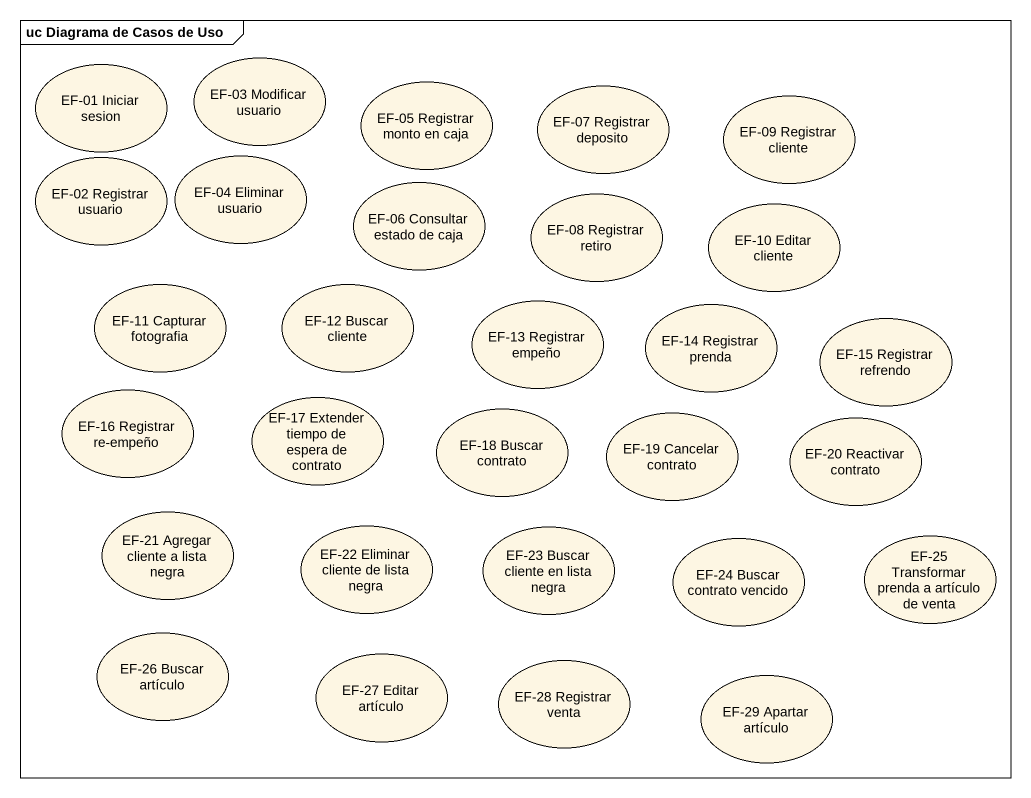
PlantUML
@startuml
mainframe uc Diagrama de Casos de Uso
usecase "EF-01 Iniciar sesion" as EF_01_Iniciar_sesion
usecase "EF-03 Modificar usuario" as EF_03_Modificar_usuario
usecase "EF-05 Registrar monto en caja" as EF_05_Registrar_monto_en
usecase "EF-07 Registrar deposito" as EF_07_Registrar_deposito
usecase "EF-09 Registrar cliente" as EF_09_Registrar_cliente
usecase "EF-02 Registrar usuario" as EF_02_Registrar_usuario
usecase "EF-04 Eliminar usuario" as EF_04_Eliminar_usuario
usecase "EF-06 Consultar estado de caja" as EF_06_Consultar_estado_de
usecase "EF-08 Registrar retiro" as EF_08_Registrar_retiro
usecase "EF-10 Editar cliente" as EF_10_Editar_cliente
usecase "EF-11 Capturar fotografia" as EF_11_Capturar_fotografia
usecase "EF-12 Buscar cliente" as EF_12_Buscar_cliente
usecase "EF-13 Registrar empeño" as EF_13_Registrar_empeño
usecase "EF-14 Registrar prenda" as EF_14_Registrar_prenda
usecase "EF-15 Registrar refrendo" as EF_15_Registrar_refrendo
usecase "EF-16 Registrar re-empeño" as EF_16_Registrar_re_empeño
usecase "EF-17 Extender tiempo de espera de contrato" as EF_17_Extender_tiempo_de
usecase "EF-18 Buscar contrato" as EF_18_Buscar_contrato
usecase "EF-19 Cancelar contrato" as EF_19_Cancelar_contrato
usecase "EF-20 Reactivar contrato" as EF_20_Reactivar_contrato
usecase "EF-21 Agregar cliente a lista negra" as EF_21_Agregar_cliente_a
usecase "EF-22 Eliminar cliente de lista negra" as EF_22_Eliminar_cliente_de
usecase "EF-23 Buscar cliente en lista negra" as EF_23_Buscar_cliente_en
usecase "EF-24 Buscar contrato vencido" as EF_24_Buscar_contrato
usecase "EF-25 Transformar prenda a artículo de venta" as EF_25_Transformar_prenda_a
usecase "EF-26 Buscar artículo" as EF_26_Buscar_artículo
usecase "EF-27 Editar artículo" as EF_27_Editar_artículo
usecase "EF-28 Registrar venta" as EF_28_Registrar_venta
usecase "EF-29 Apartar artículo" as EF_29_Apartar_artículo
@enduml
